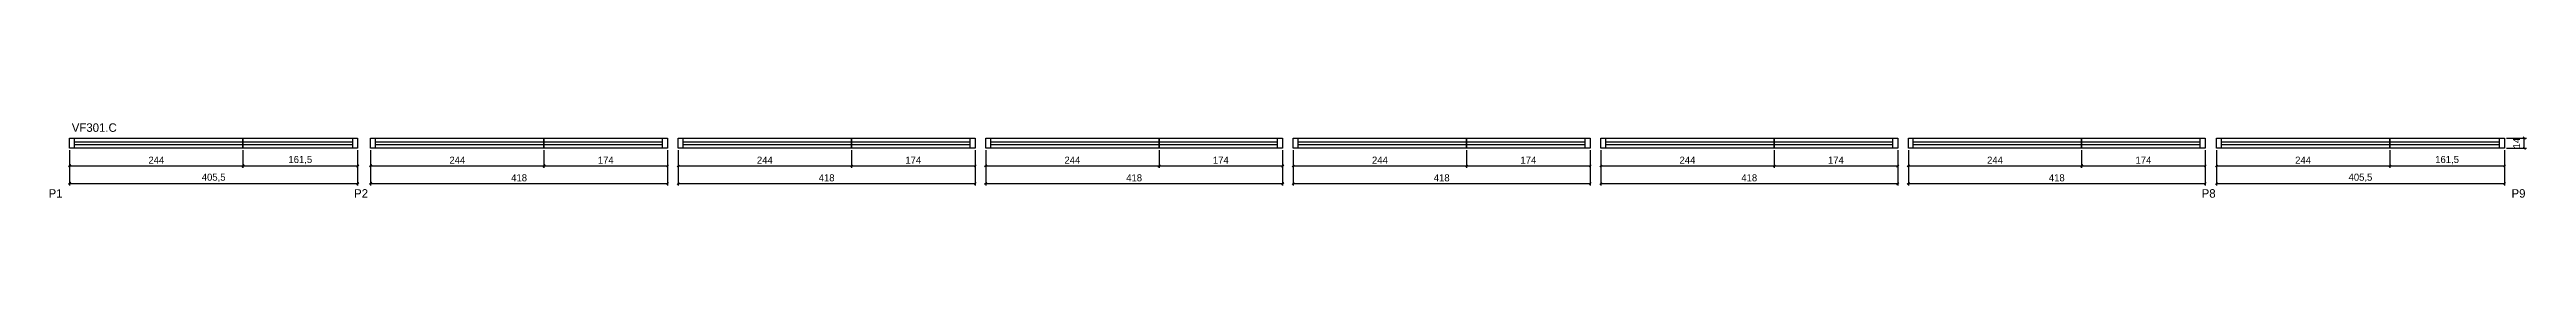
# Model space of a CAD drawing. Extents: x -28 to 3459, y -84 to 21.
import ezdxf
from ezdxf.enums import TextEntityAlignment as Align

# ---------------------------------------------------------------- set-up
doc = ezdxf.new("R2010")
doc.units = 0
for name, color, linetype in [('5', 5, 'Continuous'), ('COTA', 241, 'Continuous'), ('NOMENCLATURA', 7, 'Continuous'), ('Painéis', 200, 'Continuous'), ('SARR_2.2x7', 40, 'Continuous'), ('SARR_5cm', 4, 'Continuous')]:
    doc.layers.add(name, color=color, linetype=linetype)
doc.dimstyles.new('PAINEL', dxfattribs={"dimtxt": 10, "dimasz": 3, "dimexe": 3, "dimexo": 3, "dimgap": 3, "dimtad": 1, "dimblk": 'OBLIQUE', "dimblk1": 'OBLIQUE', "dimcen": 2.5, "dimclrd": 4, "dimclre": 4, "dimclrt": 240, "dimazin": 3, "dimtfac": 1, "dimtmove": 0, "dimatfit": 3})

# ---------------------------------------------------------------- blocks, each defined once
blk = doc.blocks.new('_OBLIQUE')
at = {"color": 0, "linetype": 'BYBLOCK'}
blk.add_line((-0.5, -0.5), (0.5, 0.5), dxfattribs=at)

msp = doc.modelspace()

# ---------------------------------------------------------------- linework, layer by layer
at = {"layer": 'Painéis'}
for p, q in [((244, -14), (244, 0)), ((667.8, -14), (667.8, 0)), ((1100.8, -14), (1100.8, 0)), ((1533.8, -14), (1533.8, 0)), ((1966.8, -14), (1966.8, 0)), ((2399.8, -14), (2399.8, 0)), ((2832.8, -14), (2832.8, 0)), ((3266.6, -14), (3266.6, 0))]:
    msp.add_line(p, q, dxfattribs=at)
for points in [[(244, -14), (0, -14), (0, 0), (244, 0), (244, -14)], [(244, 0), (405.5, 0), (405.5, -14), (244, -14), (244, 0)], [(667.8, -14), (423.8, -14), (423.8, 0), (667.8, 0), (667.8, -14)], [(667.8, 0), (841.8, 0), (841.8, -14), (667.8, -14), (667.8, 0)], [(1100.8, -14), (856.8, -14), (856.8, 0), (1100.8, 0), (1100.8, -14)], [(1100.8, 0), (1274.8, 0), (1274.8, -14), (1100.8, -14), (1100.8, 0)], [(1533.8, -14), (1289.8, -14), (1289.8, 0), (1533.8, 0), (1533.8, -14)], [(1533.8, 0), (1707.8, 0), (1707.8, -14), (1533.8, -14), (1533.8, 0)], [(1966.8, -14), (1722.8, -14), (1722.8, 0), (1966.8, 0), (1966.8, -14)], [(1966.8, 0), (2140.8, 0), (2140.8, -14), (1966.8, -14), (1966.8, 0)], [(2399.8, -14), (2155.8, -14), (2155.8, 0), (2399.8, 0), (2399.8, -14)], [(2399.8, 0), (2573.8, 0), (2573.8, -14), (2399.8, -14), (2399.8, 0)], [(2832.8, -14), (2588.8, -14), (2588.8, 0), (2832.8, 0), (2832.8, -14)], [(2832.8, 0), (3006.8, 0), (3006.8, -14), (2832.8, -14), (2832.8, 0)], [(3266.6, -14), (3022.6, -14), (3022.6, 0), (3266.6, 0), (3266.6, -14)], [(3266.6, 0), (3428.1, 0), (3428.1, -14), (3266.6, -14), (3266.6, 0)]]:
    msp.add_lwpolyline(points, close=True, dxfattribs=at)
at = {"layer": 'SARR_2.2x7'}
for p, q in [((7, -14), (7, 0)), ((398.5, -14), (398.5, 0)), ((430.8, -14), (430.8, 0)), ((834.8, -14), (834.8, 0)), ((863.8, -14), (863.8, 0)), ((1267.8, -14), (1267.8, 0)), ((1296.8, -14), (1296.8, 0)), ((1700.8, -14), (1700.8, 0)), ((1729.8, -14), (1729.8, 0)), ((2133.8, -14), (2133.8, 0)), ((2162.8, -14), (2162.8, 0)), ((2566.8, -14), (2566.8, 0)), ((2595.8, -14), (2595.8, 0)), ((2999.8, -14), (2999.8, 0)), ((3029.6, -14), (3029.6, 0)), ((3421.1, -14), (3421.1, 0))]:
    msp.add_line(p, q, dxfattribs=at)
at = {"layer": 'SARR_5cm'}
for p, q in [((7, -5), (398.5, -5)), ((7, -9), (398.5, -9)), ((430.8, -5), (834.8, -5)), ((430.8, -9), (834.8, -9)), ((863.8, -5), (1267.8, -5)), ((863.8, -9), (1267.8, -9)), ((1296.8, -5), (1700.8, -5)), ((1296.8, -9), (1700.8, -9)), ((1729.8, -5), (2133.8, -5)), ((1729.8, -9), (2133.8, -9)), ((2162.8, -5), (2566.8, -5)), ((2162.8, -9), (2566.8, -9)), ((2595.8, -5), (2999.8, -5)), ((2595.8, -9), (2999.8, -9)), ((3029.6, -5), (3421.1, -5)), ((3029.6, -9), (3421.1, -9))]:
    msp.add_line(p, q, dxfattribs=at)

# ---------------------------------------------------------------- texts
at = {"layer": '5'}
msp.add_text('P1', height=12, dxfattribs=at).set_placement((-10, -84), align=Align.RIGHT)
for s, p in [('P2', (400.5, -84)), ('P8', (3001.8, -84)), ('P9', (3438.1, -84))]:
    msp.add_text(s, height=12, dxfattribs=at).set_placement(p)
at = {"layer": 'NOMENCLATURA'}
msp.add_text('VF301.C', height=12, dxfattribs=at).set_placement((3, 9))

# ---------------------------------------------------------------- dimensions: what is measured, and where the dimension line sits
at = {"layer": 'COTA'}
msp.add_linear_dim(base=(3456.1, -14), p1=(3428.1, -14), p2=(3428.1, 0), angle=90, dimstyle='PAINEL', dxfattribs=at).render()
for base, p1, p2 in [((0, -39), (0, -14), (244, -14)), ((0, -64), (0, -14), (405.5, -14)), ((244, -39), (244, -14), (405.5, -14)), ((423.8, -39), (423.8, -14), (667.8, -14)), ((423.8, -64), (423.8, -14), (841.8, -14)), ((667.8, -39), (667.8, -14), (841.8, -14)), ((856.8, -39), (856.8, -14), (1100.8, -14)), ((856.8, -64), (856.8, -14), (1274.8, -14)), ((1100.8, -39), (1100.8, -14), (1274.8, -14)), ((1289.8, -39), (1289.8, -14), (1533.8, -14)), ((1289.8, -64), (1289.8, -14), (1707.8, -14)), ((1533.8, -39), (1533.8, -14), (1707.8, -14)), ((1722.8, -39), (1722.8, -14), (1966.8, -14)), ((1722.8, -64), (1722.8, -14), (2140.8, -14)), ((1966.8, -39), (1966.8, -14), (2140.8, -14)), ((2155.8, -39), (2155.8, -14), (2399.8, -14)), ((2155.8, -64), (2155.8, -14), (2573.8, -14)), ((2399.8, -39), (2399.8, -14), (2573.8, -14)), ((2588.8, -39), (2588.8, -14), (2832.8, -14)), ((2588.8, -64), (2588.8, -14), (3006.8, -14)), ((2832.8, -39), (2832.8, -14), (3006.8, -14)), ((3022.6, -39), (3022.6, -14), (3266.6, -14)), ((3022.6, -64), (3022.6, -14), (3428.1, -14)), ((3266.6, -39), (3266.6, -14), (3428.1, -14))]:
    msp.add_linear_dim(base=base, p1=p1, p2=p2, dimstyle='PAINEL', dxfattribs=at).render()

doc.saveas('drawing.dxf')
